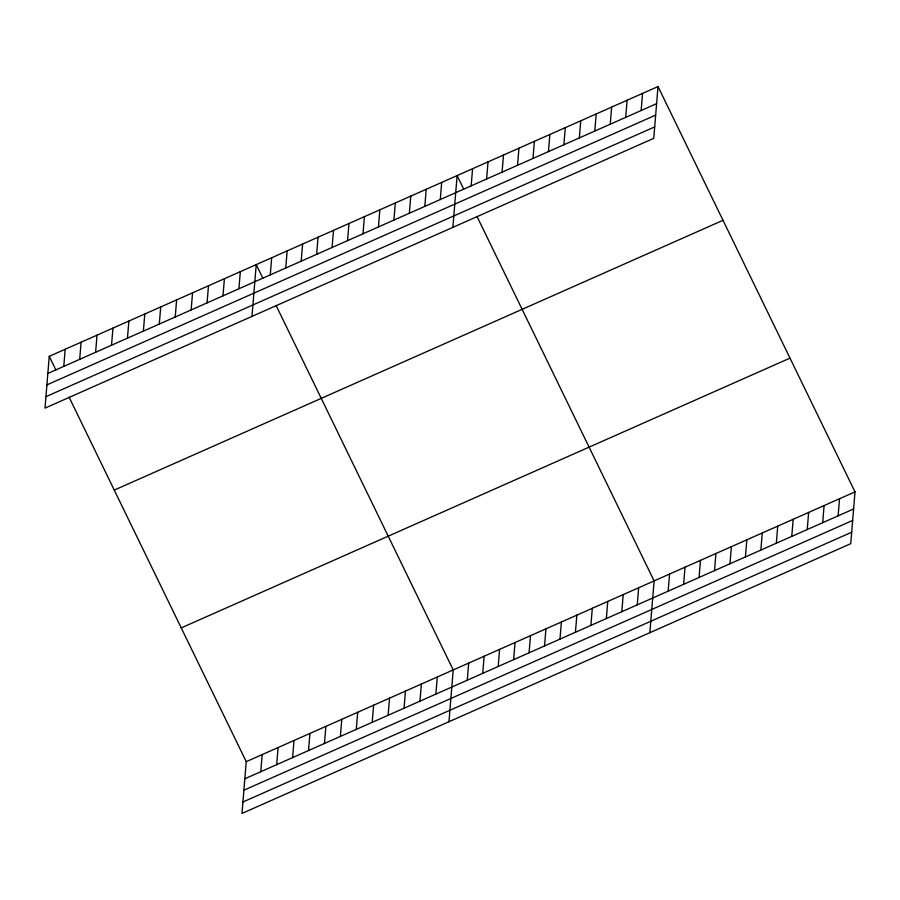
<?xml version="1.0" encoding="UTF-8"?>
<svg xmlns="http://www.w3.org/2000/svg" width="900" height="900" viewBox="0 0 900 900"><rect width="100%" height="100%" fill="white"/><g stroke="black" fill="none" stroke-linecap="round" stroke-linejoin="round"><path stroke-width="1.35" d="M49.252 356.332L45 408.116L653.76 138.341L658.012 86.558L49.252 356.332L55.879 369.956M63.776 366.39L65.183 349.279M79.695 359.336L81.101 342.225M95.614 352.282L97.02 335.171M111.532 345.229L112.939 328.118M127.462 338.164L128.869 321.053M143.381 331.11L144.787 313.999M159.3 324.056L160.706 306.945M175.219 317.002L176.625 299.891M191.138 309.949L192.544 292.838M207.067 302.895L208.474 285.784M222.986 295.83L224.393 278.719M238.905 288.776L240.311 271.665M251.977 316.395L256.23 264.611L262.856 278.235M270.281 274.871L271.688 257.76M285.739 268.031L287.145 250.92M69.12 397.204L246.24 761.659L241.987 813.442L850.748 543.668L855 491.884L658.012 86.558M301.185 261.18L302.591 244.069M260.764 771.716L262.17 754.605M316.642 254.329L318.049 237.218M276.683 764.651L278.089 747.551M332.089 247.477L333.495 230.366M292.601 757.597L294.007 740.486M347.546 240.638L348.952 223.526M308.52 750.544L309.926 733.433M363.004 233.786L364.41 216.675M324.45 743.49L325.856 726.379M378.45 226.935L379.856 209.824M340.369 736.436L341.775 719.325M393.907 220.084L395.314 202.972M356.287 729.383L357.694 712.271M409.354 213.244L410.76 196.132M372.206 722.317L373.613 705.206M424.811 206.393L426.218 189.281M388.125 715.264L389.531 698.153M440.269 199.541L441.675 182.43M404.055 708.21L405.461 691.099M452.869 227.374L457.121 175.59L463.748 189.214M419.974 701.156L421.38 684.045M471.173 185.85L472.579 168.739M435.892 694.102L437.299 676.991M486.619 178.999L488.025 161.888M448.965 721.721L453.218 669.938L276.097 305.483M502.076 172.148L503.483 155.036M467.269 680.197L468.675 663.086M517.534 165.308L518.94 148.196M482.726 673.346L484.132 656.235M532.98 158.456L534.386 141.345M498.173 666.495L499.579 649.384M548.438 151.605L549.844 134.494M513.63 659.655L515.036 642.544M563.884 144.754L565.29 127.642M529.076 652.804L530.483 635.692M579.341 137.914L580.748 120.802M544.534 645.952L545.94 628.841M594.799 131.062L596.205 113.951M559.991 639.101L561.398 621.99M610.245 124.211L611.651 107.1M575.438 632.261L576.844 615.15M625.702 117.36L627.109 100.26M590.895 625.41L592.301 608.299M641.149 110.52L642.555 93.409M606.341 618.559L607.748 601.447M621.799 611.707L623.205 594.607M637.256 604.867L638.663 587.756M649.856 632.689L654.109 580.905L476.989 216.45M668.16 591.165L669.566 574.054M683.606 584.325L685.012 567.214M699.064 577.474L700.47 560.363M714.521 570.623L715.928 553.511M729.967 563.771L731.374 546.66M745.425 556.931L746.831 539.82M760.871 550.08L762.278 532.969M776.329 543.229L777.735 526.118M791.786 536.377L793.192 519.266M807.232 529.538L808.639 512.426M822.69 522.686L824.096 505.575M838.136 515.835L839.543 498.724M47.846 373.444L656.606 103.669M46.913 384.885L655.661 115.11M45.945 396.675L654.694 126.9M114.266 490.095L723.015 220.309M181.237 627.896L789.998 358.121M246.24 761.659L855 491.884M244.834 778.77L853.594 508.984M243.9 790.211L852.649 520.436M242.933 802.001L851.681 532.226"/></g></svg>
